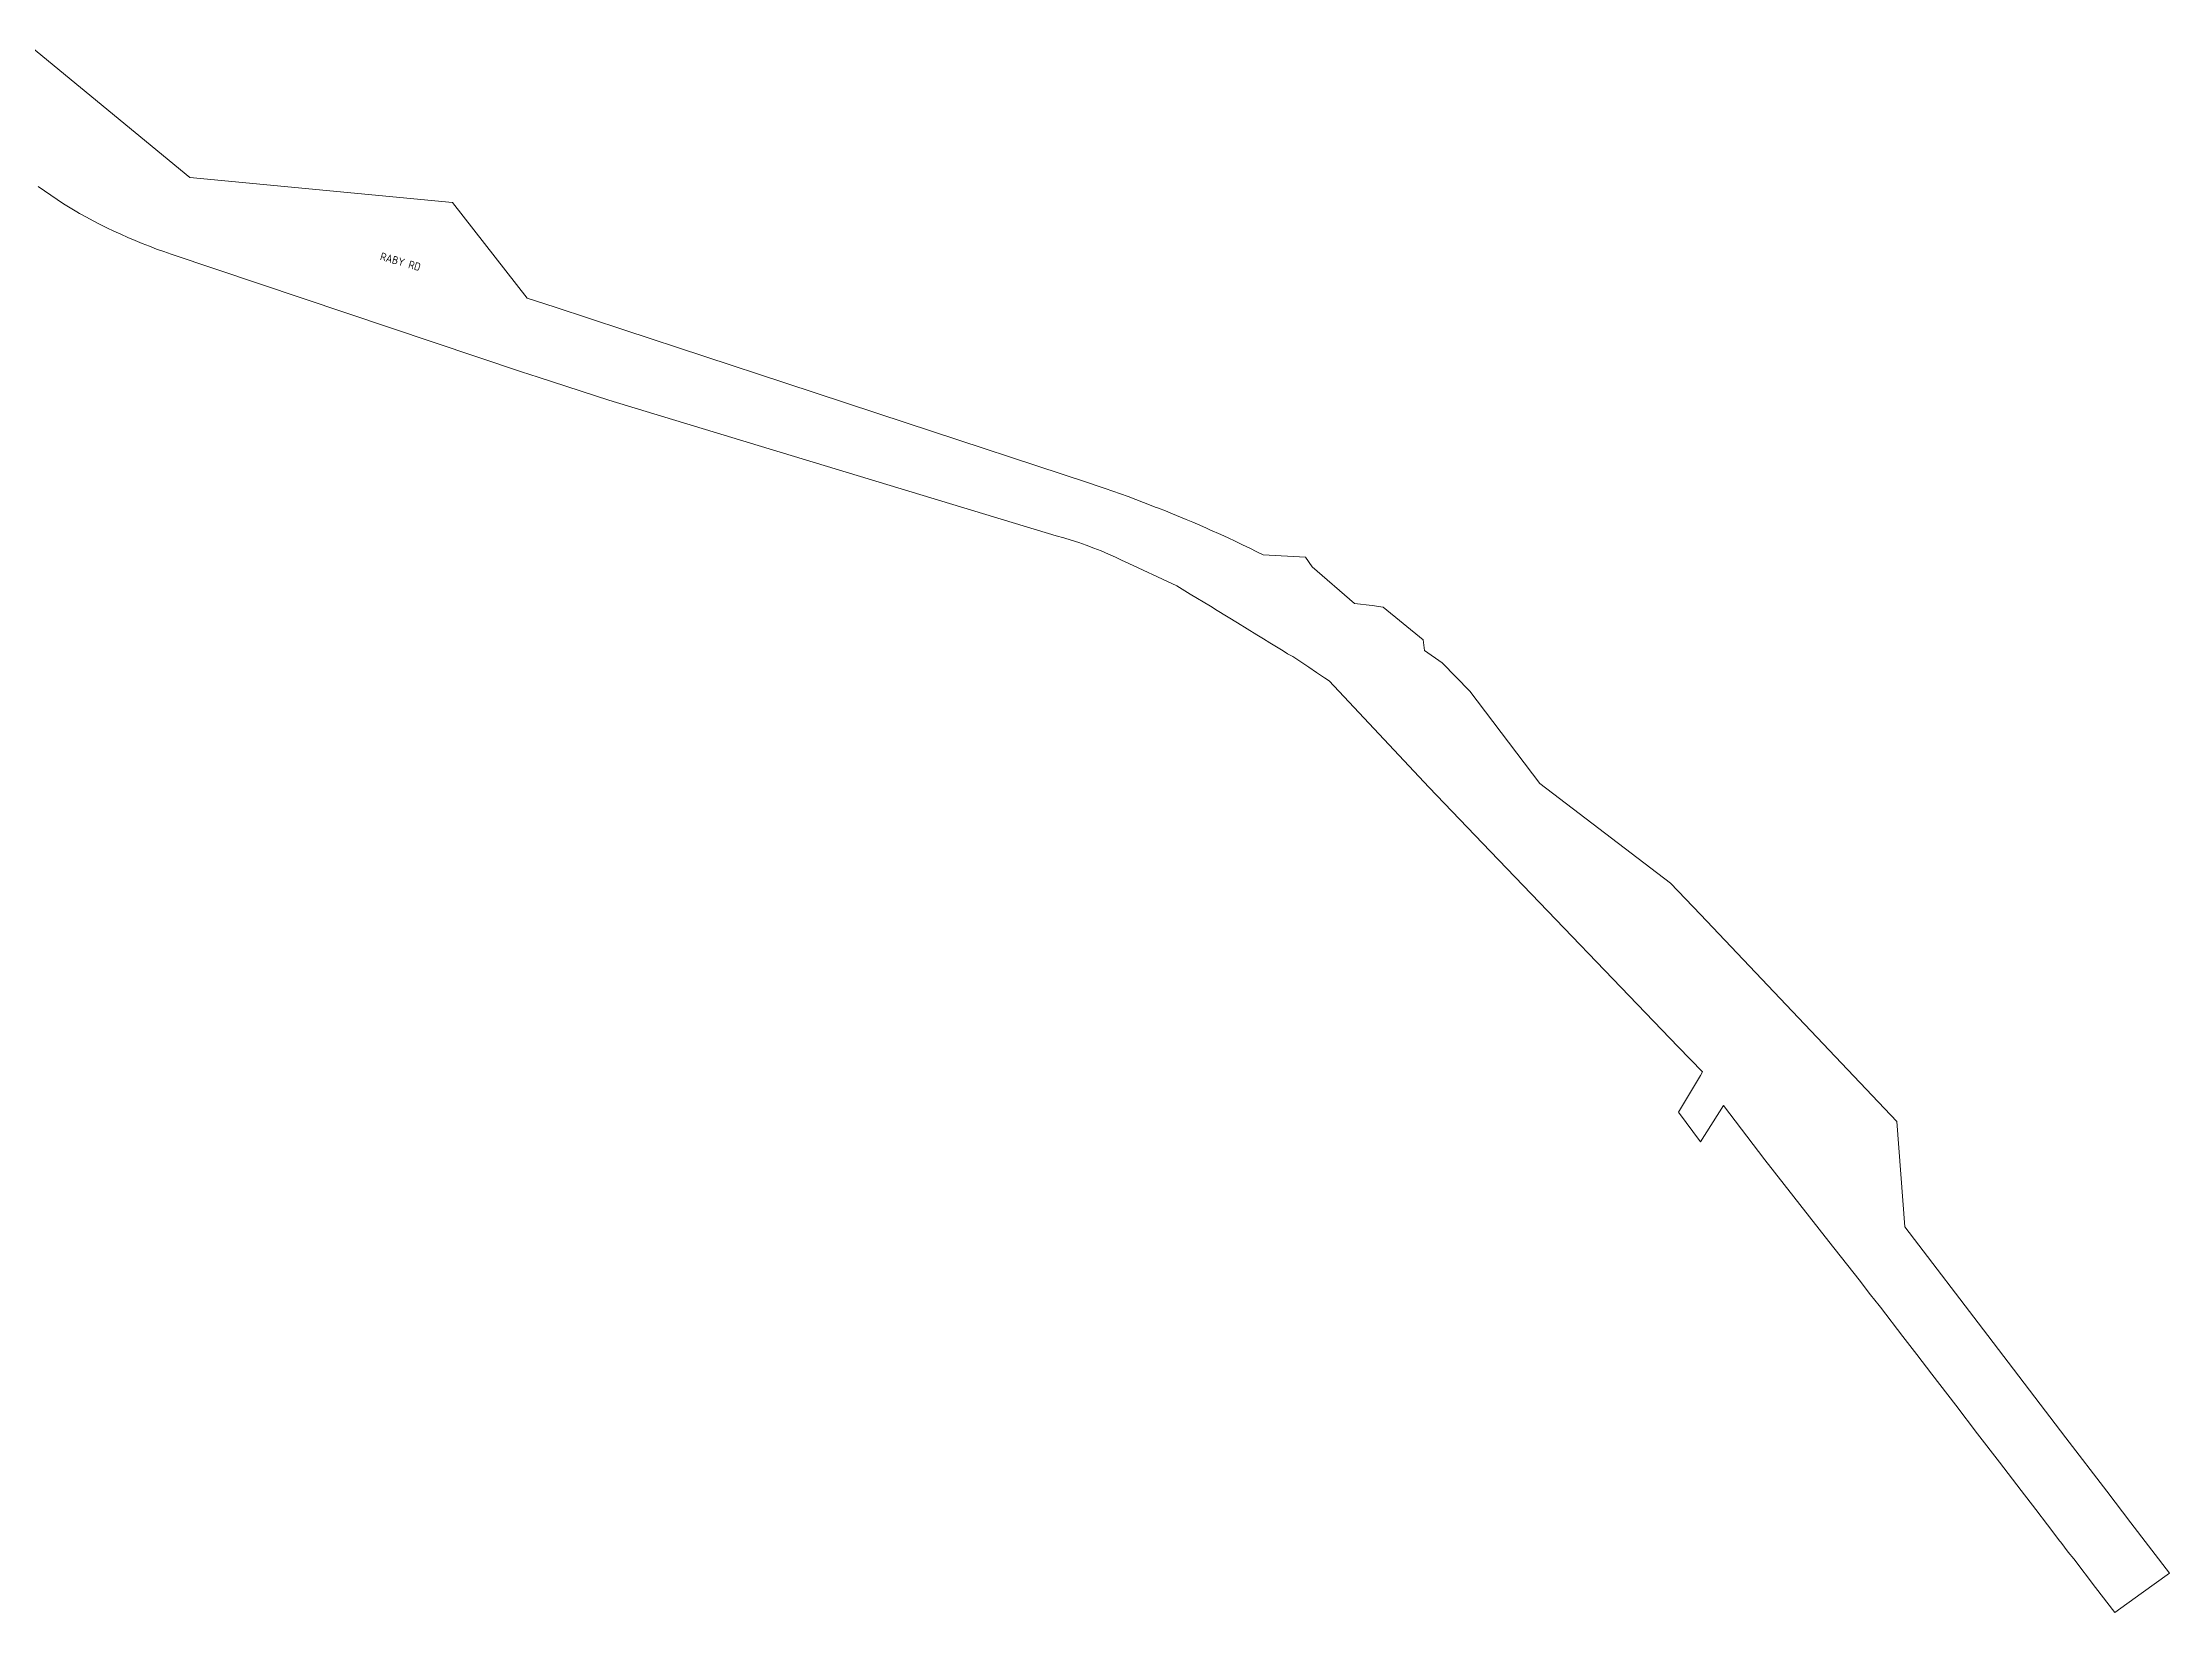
# Model space of a CAD drawing. Extents: x 294483 to 298733, y 6233899 to 6239242.
# Drawn here: x 296413 to 297485, y 6233899 to 6234691 of the extents above; entities that cross this region are included whole.
import ezdxf

# ---------------------------------------------------------------- set-up
doc = ezdxf.new("R2010")
doc.units = 0
doc.layers.add('Cadastre Roads_SP_EXT', color=94, linetype='Continuous', lineweight=15)
doc.styles.get("Standard").update_dxf_attribs({"font": 'isocp.shx'})

msp = doc.modelspace()

# ---------------------------------------------------------------- linework, layer by layer
at = {"layer": 'Cadastre Roads_SP_EXT', "linetype": 'Continuous'}
msp.add_lwpolyline([(296410.327, 6234618.40503), (296413.49197, 6234616.16003), (296416.68396, 6234613.9591), (296419.908, 6234611.80409), (296423.16198, 6234609.69402), (296426.44598, 6234607.63005), (296429.75701, 6234605.61103), (296431.21202, 6234604.79508), (296434.62698, 6234602.92309), (296438.06799, 6234601.09905), (296441.53196, 6234599.32207), (296445.02304, 6234597.5941), (296448.53496, 6234595.91603), (296452.07098, 6234594.28803), (296455.63103, 6234592.70709), (296459.21103, 6234591.1771), (296462.81303, 6234589.6971), (296466.43497, 6234588.26707), (296470.07697, 6234586.88906), (296473.73698, 6234585.56103), (296477.41597, 6234584.28404), (296654.11003, 6234524.9681), (296662.40503, 6234522.18409), (296698.03896, 6234510.72403), (296769.609, 6234489.01707), (296828.94101, 6234471.02106), (296923.6, 6234442.30907), (296927.45102, 6234441.23209), (296931.27801, 6234440.07202), (296935.07896, 6234438.82903), (296938.852, 6234437.50409), (296942.59598, 6234436.10003), (296946.30897, 6234434.61508), (296949.99, 6234433.05206), (296953.63597, 6234431.40905), (296957.24697, 6234429.68806), (296957.83199, 6234429.39903), (296984.45299, 6234416.99402), (296991.29201, 6234412.90502), (297001.51799, 6234406.71903), (297004.91803, 6234404.64207), (297015.092, 6234398.37007), (297024.83203, 6234392.2821), (297028.14297, 6234390.27703), (297031.44896, 6234388.2641), (297038.04796, 6234384.22005), (297040.32501, 6234382.81704), (297043.01401, 6234381.39806), (297050.99597, 6234376.05909), (297054.97802, 6234373.37804), (297058.95399, 6234370.69108), (297061.33904, 6234369.07208), (297111.61097, 6234315.46007), (297142.69203, 6234283.11306), (297237.34096, 6234184.60703), (297249.64698, 6234171.85903), (297248.50298, 6234170.06704), (297237.47404, 6234151.56107), (297248.60303, 6234136.66707), (297260.08402, 6234154.91705), (297281.01601, 6234127.63905), (297313.27798, 6234086.45104), (297328.59197, 6234067.08603), (297334.36601, 6234059.45809), (297338.68699, 6234054.10208), (297339.27996, 6234053.30309), (297350.66001, 6234038.53511), (297357.60703, 6234029.33709), (297365.15602, 6234019.55802), (297377.24596, 6234003.8751), (297388.30202, 6233989.46007), (297399.32301, 6233975.09202), (297410.34295, 6233960.72406), (297417.628, 6233951.19507), (297423.50501, 6233943.52607), (297429.77004, 6233935.33403), (297430.26499, 6233934.69505), (297434.02002, 6233929.69306), (297436.765, 6233926.27607), (297447.78397, 6233911.90802), (297457.45301, 6233899.30105), (297470.79203, 6233908.87905), (297485.03999, 6233919.11209), (297465.60495, 6233944.54503), (297453.46, 6233960.43706), (297432.81597, 6233987.44802), (297393.45298, 6234038.95703), (297351.54996, 6234093.79304), (297347.57002, 6234146.93703), (297347.53496, 6234146.96608), (297298.01398, 6234199.12202), (297248.524, 6234251.26003), (297233.45498, 6234267.13404), (297167.57297, 6234317.32606), (297132.329, 6234363.97207), (297118.35197, 6234378.2791), (297109.38496, 6234384.38006), (297108.72196, 6234389.84503), (297088.58596, 6234406.35106), (297083.071, 6234407.06006), (297074.042, 6234408.05907), (297052.71201, 6234426.62906), (297049.36098, 6234431.43307), (297028.09096, 6234432.6131), (297024.83698, 6234434.24702), (297021.23896, 6234436.02108), (297017.62902, 6234437.76909), (297014.00495, 6234439.48902), (297010.37002, 6234441.18105), (297006.72097, 6234442.84906), (297001.14101, 6234445.32003), (296999.51098, 6234446.06303), (296996.08798, 6234447.58004), (296992.65298, 6234449.07002), (296989.20799, 6234450.5351), (296982.28403, 6234453.38605), (296978.80602, 6234454.77404), (296975.31803, 6234456.13404), (296973.61903, 6234456.78203), (296971.64001, 6234457.57307), (296967.77999, 6234459.08204), (296963.90902, 6234460.5601), (296960.02798, 6234462.01105), (296956.13502, 6234463.43207), (296952.23199, 6234464.82403), (296948.31802, 6234466.18703), (296944.39601, 6234467.52009), (296939.99299, 6234468.93705), (296847.96004, 6234499.24905), (296787.39404, 6234519.1711), (296705.62001, 6234546.07009), (296670.96503, 6234557.47504), (296656.90199, 6234562.10305), (296619.22396, 6234610.38104), (296486.75598, 6234622.97008), (296404.055, 6234691.01107)], dxfattribs=at)

# ---------------------------------------------------------------- texts
at = {"layer": 'Cadastre Roads_SP_EXT'}
msp.add_text('RABY RD', height=4, rotation=344.01345778, dxfattribs=at).set_placement((296582.45351, 6234581.44934))

doc.saveas('drawing.dxf')
